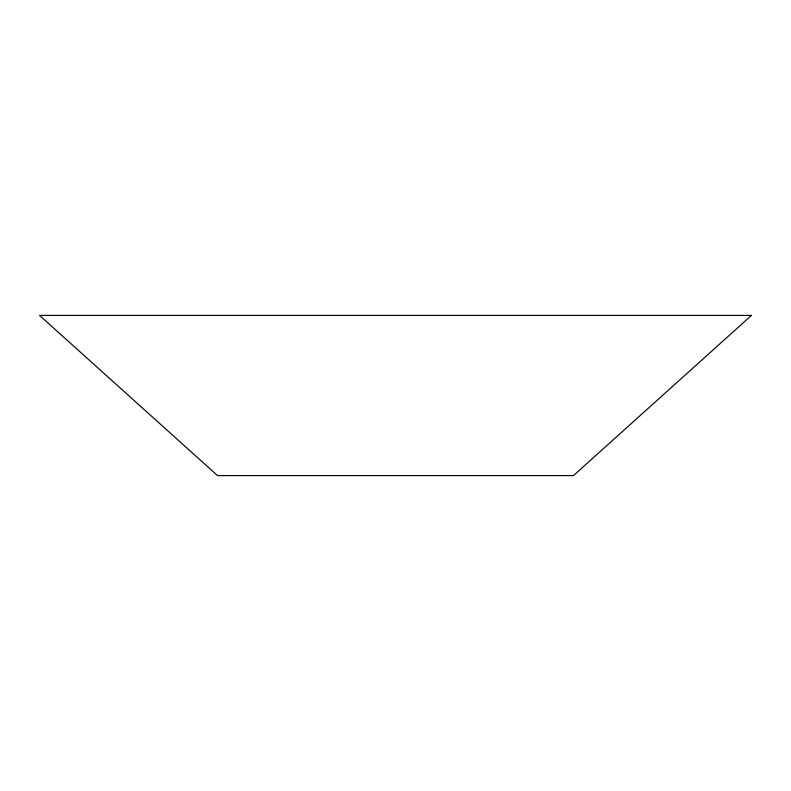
<?xml version="1.0" encoding="UTF-8"?>
<svg xmlns="http://www.w3.org/2000/svg" width="791" height="791" viewBox="0 0 791 791"><rect width="100%" height="100%" fill="white"/><g stroke="black" fill="none" stroke-linecap="round" stroke-linejoin="round"><path stroke-width="1.19" d="M751.45 315.411L573.475 475.589L217.525 475.589L39.55 315.411L751.45 315.411"/></g></svg>
